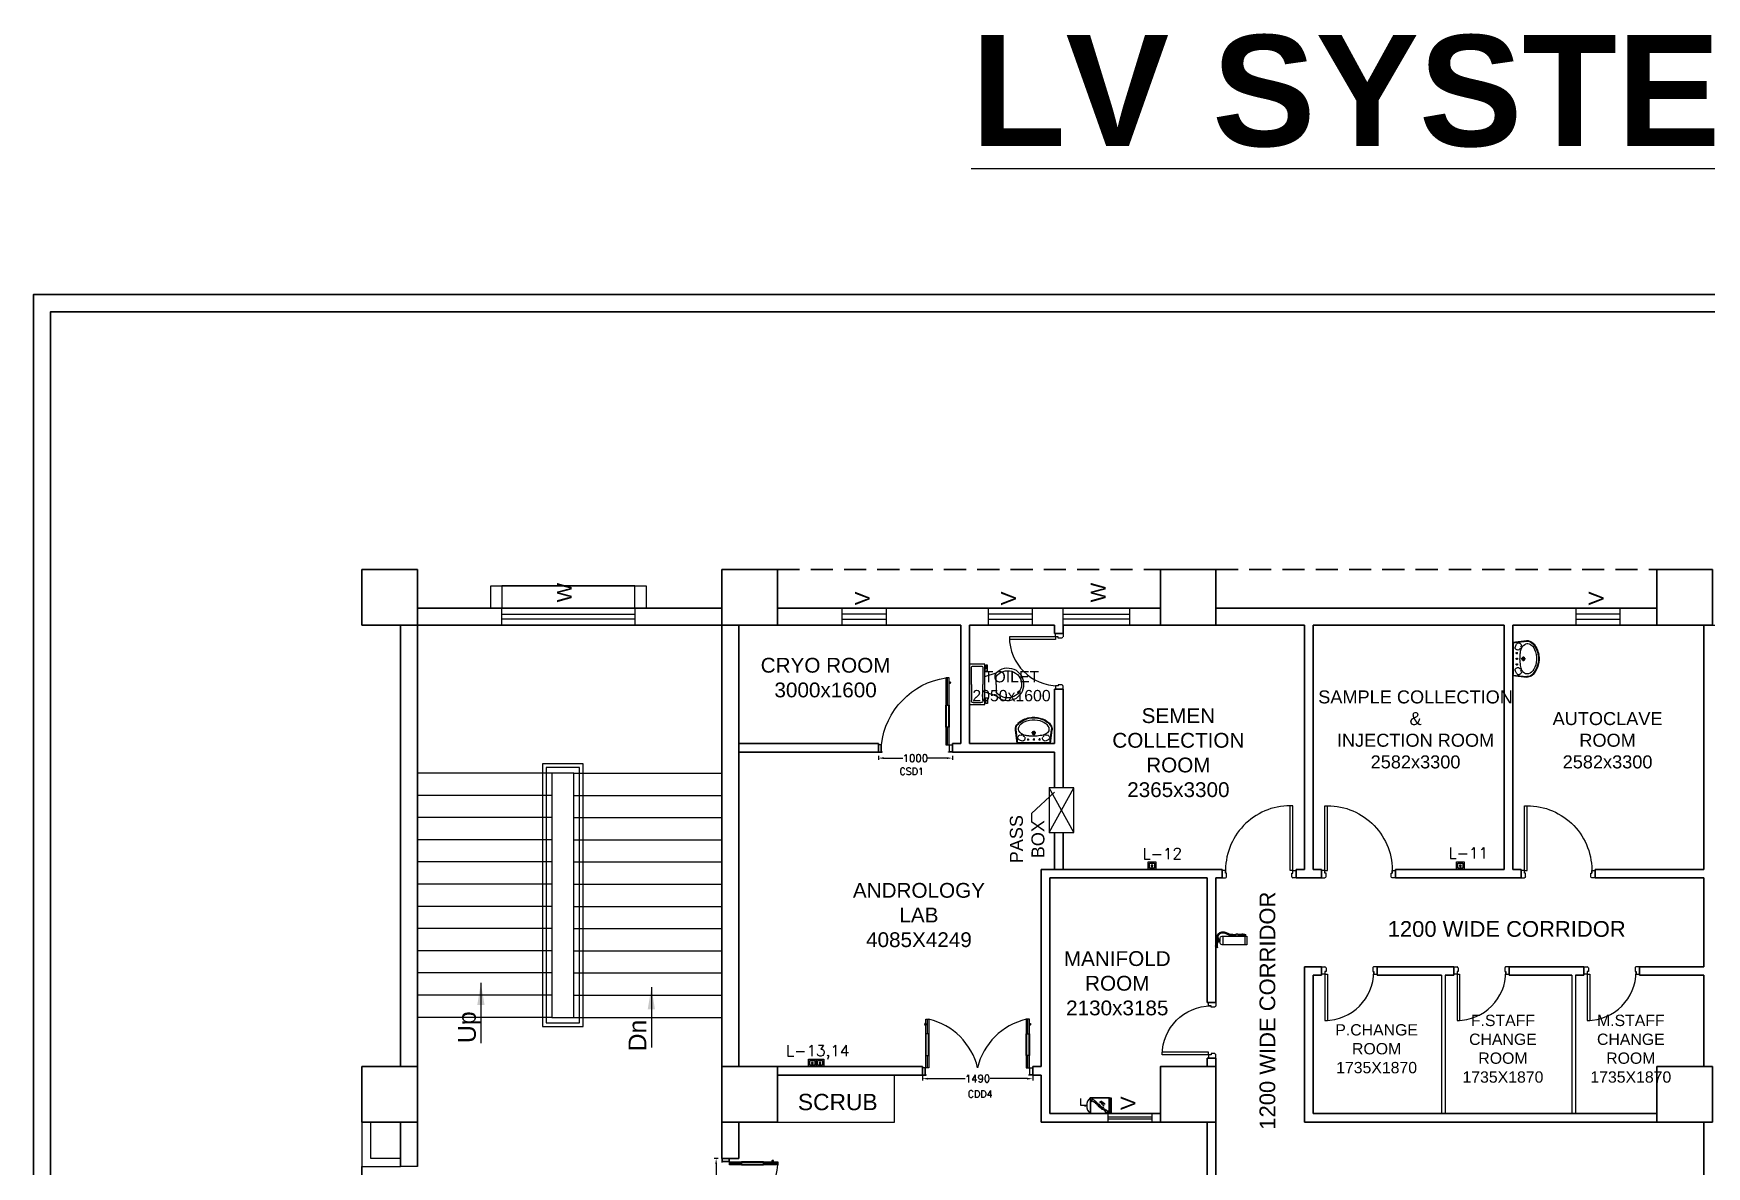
# Model space of a CAD drawing. Header units: millimetres. Extents: x 3552052 to 4144896, y -707811 to -630695.
# Drawn here: x 3807226 to 3829837, y -646004 to -630695 of the extents above; entities that cross this region are included whole.
import ezdxf
from ezdxf.enums import TextEntityAlignment as Align

# ---------------------------------------------------------------- set-up
doc = ezdxf.new("R2010")
doc.units = ezdxf.units.MM
doc.header["$LTSCALE"] = 6
doc.header["$MEASUREMENT"] = 0
doc.linetypes.add('HIDDEN', pattern=[0.375, 0.25, -0.125])
doc.layers.get('0').update_dxf_attribs({"linetype": 'CONTINUOUS', "lineweight": 0})
doc.layers.get('Defpoints').update_dxf_attribs({"linetype": 'CONTINUOUS', "lineweight": 0})
for name, color, linetype, lineweight in [('1200 Door', 144, 'CONTINUOUS', 0), ('BLOCK HACTH', 10, 'CONTINUOUS', 0), ('Chajja', 7, 'CONTINUOUS', 0), ('COL', 5, 'CONTINUOUS', 0), ('DIM', 7, 'CONTINUOUS', 0), ('DOOR', 44, 'CONTINUOUS', 0), ('Double Leaf Door', 4, 'CONTINUOUS', 0), ('ELE.LAN POINT', 3, 'CONTINUOUS', 0), ('FA-FIRE TEXT', 7, 'CONTINUOUS', 0), ('furniture', 33, 'CONTINUOUS', 0), ('JOINERY', 7, 'CONTINUOUS', 0), ('MEP_HVAC_COPPER_PIPE', 5, 'CONTINUOUS', 0), ('P-Wall', 36, 'CONTINUOUS', 0), ('Railing', 21, 'CONTINUOUS', 0), ('Single Leaf Door', 4, 'CONTINUOUS', 0), ('Staircase', 7, 'CONTINUOUS', 0), ('TITLE', 7, 'CONTINUOUS', 0), ('WALL', 8, 'CONTINUOUS', 0), ('walls', 1, 'CONTINUOUS', 0), ('WIN', 151, 'CONTINUOUS', 0), ('Window', 161, 'CONTINUOUS', 0)]:
    doc.layers.add(name, color=color, linetype=linetype, lineweight=lineweight)
doc.layers.add('dwgmodels.com', color=250, linetype='CONTINUOUS')
doc.layers.add('FIRE EXTINGUISHER', color=7, linetype='CONTINUOUS')
doc.styles.add('ARI', font='arial.ttf')
doc.styles.add('ARIAL', font='arial.ttf')
doc.styles.add('ROMANS', font='romans.shx')
doc.styles.get("Standard").update_dxf_attribs({"font": 'SIMPLEX'})
doc.dimstyles.new('AEPL1', dxfattribs={"dimtxt": 100, "dimasz": 75, "dimexe": 25, "dimexo": 50, "dimtad": 0, "dimdec": 0, "dimtxsty": 'ROMANS', "dimcen": 2.5, "dimclrd": 7, "dimclre": 7, "dimclrt": 7, "dimadec": 0, "dimazin": 0, "dimtfac": 1, "dimtdec": 0, "dimtmove": 0, "dimatfit": 3, "dimfxl": 1, "dimlwd": 0, "dimlwe": 0, "dimarcsym": 0})
doc.dimstyles.new('int. dim', dxfattribs={"dimtxt": 900, "dimasz": 450, "dimexe": 150, "dimexo": 150, "dimgap": 150, "dimtad": 0, "dimdec": 0, "dimzin": 12, "dimdsep": 46, "dimtxsty": 'ARI', "dimblk": 'ARCHTICK', "dimcen": 1.5, "dimdle": 150, "dimclrd": 256, "dimclre": 256, "dimclrt": 7, "dimazin": 0, "dimtfac": 1, "dimtdec": 0, "dimtix": 1, "dimtmove": 2, "dimatfit": 3, "dimfxl": 1, "dimtolj": 1, "dimtzin": 0, "dimlwd": -1, "dimlwe": -1, "dimarcsym": 0})
doc.dimstyles.new('TEXT', dxfattribs={"dimscale": 0, "dimtxt": 500, "dimasz": 100, "dimexe": 75, "dimexo": 100, "dimgap": 50, "dimtad": 0, "dimdec": 0, "dimzin": 0, "dimdsep": 46, "dimtxsty": 'ARIAL', "dimblk": 'OBLIQUE', "dimcen": 0.09, "dimdle": 100, "dimclrd": 256, "dimclre": 256, "dimclrt": 6, "dimadec": 0, "dimazin": 0, "dimtfac": 1, "dimtdec": 0, "dimtofl": 0, "dimtmove": 2, "dimatfit": 3, "dimfxl": 1, "dimfrac": 2, "dimtolj": 1, "dimtzin": 0, "dimarcsym": 0})

# ---------------------------------------------------------------- blocks, each defined once
blk = doc.blocks.new('_ArchTick')
at = {"color": 0, "linetype": 'ByBlock', "const_width": 0.15}
blk.add_lwpolyline([(-0.5, -0.5), (0.5, 0.5)], dxfattribs=at)
blk = doc.blocks.new('A$C19B8274B')
at = {"layer": 'DOOR'}
for p, q in [((-45, 925), (-80, 925)), ((-80, 50), (-80, 925)), ((-45, 50), (-45, 925)), ((-45, 50), (-80, 50)), ((-955, -50), (-955, -47.5)), ((-940, -35), (-942.5, -35)), ((-60, -35), (-57.5, -35)), ((-45, -50), (-45, -47.5))]:
    blk.add_line(p, q, dxfattribs=at)
for points in [[(-940, 15), (-955, 15), (-955, 50), (-1000, 50), (-1000, -50), (-955, -50)], [(-940, -35), (-940, 15)], [(-60, 15), (-45, 15), (-45, 50), (0, 50), (0, -50), (-45, -50)], [(-60, -35), (-60, 15)]]:
    blk.add_lwpolyline(points, dxfattribs=at)
at = {"layer": 'DOOR', "color": 145}
blk.add_arc((-80, 50), 875, 90, 182.29244, dxfattribs=at)
at = {"layer": 'DOOR'}
for centre, start, end in [((-955, -35), 270, 0), ((-45, -35), 180, 270)]:
    blk.add_arc(centre, 12.5, start, end, dxfattribs=at)
blk = doc.blocks.new('750')
at = {"layer": 'DOOR'}
for p, q in [((-50, 705), (-47.5, 705)), ((-35, 690), (-35, 692.5)), ((-50, 45), (-47.5, 45)), ((-35, 60), (-35, 57.5)), ((50, 45), (50, 80)), ((50, 80), (675, 80)), ((50, 45), (675, 45)), ((675, 45), (675, 80))]:
    blk.add_line(p, q, dxfattribs=at)
for points in [[(15, 690), (15, 705), (50, 705), (50, 750), (-50, 750), (-50, 705)], [(-35, 690), (15, 690)], [(15, 60), (15, 45), (50, 45), (50, 0), (-50, 0), (-50, 45)], [(-35, 60), (15, 60)]]:
    blk.add_lwpolyline(points, dxfattribs=at)
for centre, start, end in [((-35, 705), 180, 270), ((-35, 45), 90, 180)]:
    blk.add_arc(centre, 12.5, start, end, dxfattribs=at)
at = {"layer": 'DOOR', "color": 145}
blk.add_arc((15, 45), 660, 0, 90, dxfattribs=at)
blk = doc.blocks.new('_Oblique')
at = {"color": 0, "linetype": 'ByBlock', "lineweight": -2}
blk.add_line((-0.5, -0.5), (0.5, 0.5), dxfattribs=at)
blk = doc.blocks.new('*D879')
at = {"layer": 'Defpoints', "color": 0, "linetype": 'ByBlock', "transparency": 16777216}
for p in [(3911364, -687444), (3912854, -687444), (3912854, -687549)]:
    blk.add_point(p, dxfattribs=at)
at = {"layer": 'DIM', "color": 7, "linetype": 'ByBlock', "lineweight": 0, "transparency": 16777216}
for p, q in [((3911364, -687494), (3911364, -687574)), ((3911439, -687549), (3911940, -687549)), ((3912779, -687549), (3912279, -687549)), ((3912854, -687494), (3912854, -687574))]:
    blk.add_line(p, q, dxfattribs=at)
at = {"layer": 'DIM', "color": 7, "linetype": 'ByBlock', "transparency": 16777216}
for points in [[(3911439, -687537), (3911439, -687562), (3911364, -687549)], [(3912779, -687537), (3912779, -687562), (3912854, -687549)]]:
    blk.add_solid(points, dxfattribs=at)
at = {"layer": 'DIM', "color": 7, "linetype": 'ByBlock', "lineweight": -3, "transparency": 16777216, "insert": (3912109, -687549), "char_height": 100, "attachment_point": 5, "style": 'ROMANS'}
blk.add_mtext('1490', dxfattribs=at)
blk = doc.blocks.new('1500x2100x100 DD')
at = {"layer": 'Double Leaf Door'}
for points in [[(49, 264), (54, 264), (54, 560), (49, 560)], [(93, 560), (88, 560), (88, 264), (93, 264)], [(1407, 560), (1412, 560), (1412, 264), (1407, 264)], [(1451, 264), (1446, 264), (1446, 560), (1451, 560)]]:
    blk.add_hatch(color=6, dxfattribs=at).paths.add_polyline_path(points)
at = {"layer": 'Double Leaf Door', "color": 8}
for p, q in [((35, 697), (35, 679)), ((49, 699), (37, 699)), ((49, 100), (49, 754)), ((49, 754), (93, 754)), ((49, 699), (49, 677)), ((71, 560), (71, 754)), ((93, 754), (93, 100)), ((1451, 754), (1407, 754)), ((1407, 754), (1407, 100)), ((1429, 560), (1429, 754)), ((1451, 100), (1451, 754)), ((1451, 699), (1463, 699)), ((1451, 699), (1451, 677)), ((1465, 697), (1465, 679)), ((37, 677), (49, 677)), ((1463, 677), (1451, 677)), ((71, 100), (71, 264)), ((1429, 100), (1429, 264)), ((5, 100), (5, 0)), ((45, 100), (5, 100)), ((5, 0), (45, 0)), ((7, 98), (7, 2)), ((43, 98), (7, 98)), ((7, 2), (45, 2)), ((43, 3), (43, 98)), ((55, 3), (43, 3)), ((45, 5), (45, 100)), ((57, 5), (45, 5)), ((45, 2), (55, 2)), ((45, 0), (57, 0)), ((93, 100), (49, 100)), ((55, 2), (55, 3)), ((57, 0), (57, 5)), ((1407, 100), (1451, 100)), ((1443, 0), (1443, 5)), ((1443, 5), (1455, 5)), ((1455, 0), (1443, 0)), ((1445, 2), (1445, 3)), ((1445, 3), (1457, 3)), ((1455, 2), (1445, 2)), ((1455, 5), (1455, 100)), ((1455, 100), (1495, 100)), ((1493, 2), (1455, 2)), ((1495, 0), (1455, 0)), ((1457, 3), (1457, 98)), ((1457, 98), (1493, 98)), ((1493, 98), (1493, 2)), ((1495, 100), (1495, 0))]:
    blk.add_line(p, q, dxfattribs=at)
at = {"layer": 'Double Leaf Door', "color": 6}
for p, q in [((93, 560), (49, 560)), ((49, 560), (49, 264)), ((54, 264), (54, 560)), ((88, 264), (88, 560)), ((93, 264), (93, 560)), ((1407, 264), (1407, 560)), ((1407, 560), (1451, 560)), ((1412, 264), (1412, 560)), ((1446, 264), (1446, 560)), ((1451, 560), (1451, 264)), ((49, 264), (93, 264)), ((1451, 264), (1407, 264))]:
    blk.add_line(p, q, dxfattribs=at)
at = {"layer": 'Double Leaf Door', "color": 6, "ltscale": 100}
for p, q in [((88, 560), (88, 264)), ((1412, 560), (1412, 264))]:
    blk.add_line(p, q, dxfattribs=at)
at = {"layer": 'Double Leaf Door', "color": 6}
for points in [[(49, 560), (49, 264), (54, 264), (54, 560), (49, 560)], [(93, 560), (93, 264), (88, 264), (88, 560), (93, 560)], [(1407, 560), (1407, 264), (1412, 264), (1412, 560), (1407, 560)], [(1451, 560), (1451, 264), (1446, 264), (1446, 560), (1451, 560)]]:
    blk.add_lwpolyline(points, dxfattribs=at)
at = {"layer": 'Double Leaf Door', "ltscale": 5000}
for points in [[(49, 560), (49, 264), (54, 264), (54, 560), (49, 560)], [(1451, 560), (1451, 264), (1446, 264), (1446, 560), (1451, 560)]]:
    blk.add_lwpolyline(points, dxfattribs=at)
at = {"layer": 'Double Leaf Door', "color": 8}
for centre, radius, start, end in [((35, 688), 3.72, 90, 270), ((37, 697), 1.98, 90, 180), ((37, 679), 1.98, 180, 270), ((-111, -108), 886, 13.5745, 76.6836), ((1611, -108), 886, 103.3164, 166.4255), ((1463, 697), 1.98, 0, 90), ((1463, 679), 1.98, 270, 0), ((1465, 688), 3.72, 270, 90)]:
    blk.add_arc(centre, radius, start, end, dxfattribs=at)
blk = doc.blocks.new('1800x100')
at = {"layer": 'Double Leaf Door'}
for points in [[(101628, -31395), (101633, -31395), (101633, -31098), (101628, -31098)], [(101672, -31098), (101667, -31098), (101667, -31395), (101672, -31395)], [(103256, -31098), (103261, -31098), (103261, -31395), (103256, -31395)], [(103300, -31395), (103295, -31395), (103295, -31098), (103300, -31098)]]:
    blk.add_hatch(color=6, dxfattribs=at).paths.add_polyline_path(points)
at = {"layer": 'Double Leaf Door', "color": 8}
for p, q in [((101613, -30962), (101613, -30980)), ((101628, -30960), (101615, -30960)), ((101628, -31558), (101628, -30904)), ((101628, -30904), (101672, -30904)), ((101628, -30960), (101628, -30982)), ((101650, -31098), (101650, -30904)), ((101672, -30904), (101672, -31558)), ((103300, -30904), (103256, -30904)), ((103256, -30904), (103256, -31558)), ((103278, -31098), (103278, -30904)), ((103300, -31558), (103300, -30904)), ((103300, -30960), (103312, -30960)), ((103300, -30960), (103300, -30982)), ((103314, -30962), (103314, -30980)), ((101615, -30982), (101628, -30982)), ((103312, -30982), (103300, -30982)), ((101650, -31558), (101650, -31395)), ((103278, -31558), (103278, -31395)), ((101584, -31558), (101584, -31658)), ((101624, -31558), (101584, -31558)), ((101586, -31560), (101586, -31656)), ((101622, -31560), (101586, -31560)), ((101622, -31655), (101622, -31560)), ((101624, -31654), (101624, -31558)), ((101636, -31654), (101624, -31654)), ((101672, -31558), (101628, -31558)), ((101636, -31658), (101636, -31654)), ((103256, -31558), (103300, -31558)), ((103292, -31658), (103292, -31654)), ((103292, -31654), (103304, -31654)), ((103304, -31654), (103304, -31558)), ((103304, -31558), (103344, -31558)), ((103306, -31655), (103306, -31560)), ((103306, -31560), (103342, -31560)), ((103342, -31560), (103342, -31656)), ((103344, -31558), (103344, -31658)), ((101584, -31658), (101624, -31658)), ((101586, -31656), (101624, -31656)), ((101634, -31655), (101622, -31655)), ((101624, -31656), (101634, -31656)), ((101624, -31658), (101636, -31658)), ((101634, -31656), (101634, -31655)), ((103304, -31658), (103292, -31658)), ((103294, -31656), (103294, -31655)), ((103294, -31655), (103306, -31655)), ((103304, -31656), (103294, -31656)), ((103342, -31656), (103304, -31656)), ((103344, -31658), (103304, -31658))]:
    blk.add_line(p, q, dxfattribs=at)
at = {"layer": 'Double Leaf Door', "color": 6}
for p, q in [((101672, -31098), (101628, -31098)), ((101628, -31098), (101628, -31395)), ((101633, -31395), (101633, -31098)), ((101667, -31395), (101667, -31098)), ((101672, -31395), (101672, -31098)), ((103256, -31395), (103256, -31098)), ((103256, -31098), (103300, -31098)), ((103261, -31395), (103261, -31098)), ((103295, -31395), (103295, -31098)), ((103300, -31098), (103300, -31395)), ((101628, -31395), (101672, -31395)), ((103300, -31395), (103256, -31395))]:
    blk.add_line(p, q, dxfattribs=at)
at = {"layer": 'Double Leaf Door', "color": 6, "ltscale": 100}
for p, q in [((101667, -31098), (101667, -31395)), ((103261, -31098), (103261, -31395))]:
    blk.add_line(p, q, dxfattribs=at)
at = {"layer": 'Double Leaf Door', "color": 6}
for points in [[(101628, -31098), (101628, -31395), (101633, -31395), (101633, -31098), (101628, -31098)], [(101672, -31098), (101672, -31395), (101667, -31395), (101667, -31098), (101672, -31098)], [(103256, -31098), (103256, -31395), (103261, -31395), (103261, -31098), (103256, -31098)], [(103300, -31098), (103300, -31395), (103295, -31395), (103295, -31098), (103300, -31098)]]:
    blk.add_lwpolyline(points, dxfattribs=at)
at = {"layer": 'Double Leaf Door', "ltscale": 5000}
for points in [[(101628, -31098), (101628, -31395), (101633, -31395), (101633, -31098), (101628, -31098)], [(103300, -31098), (103300, -31395), (103295, -31395), (103295, -31098), (103300, -31098)]]:
    blk.add_lwpolyline(points, dxfattribs=at)
at = {"layer": 'Double Leaf Door', "color": 8}
for centre, radius, start, end in [((101613, -30971), 3.72, 90, 270), ((101615, -30962), 1.98, 90, 180), ((101602, -31796), 894, 15.3848, 85.5115), ((103269, -31727), 822, 90.8957, 168.2081), ((103312, -30962), 1.98, 0, 90), ((103314, -30971), 3.72, 270, 90), ((101615, -30980), 1.98, 180, 270), ((103312, -30980), 1.98, 270, 0)]:
    blk.add_arc(centre, radius, start, end, dxfattribs=at)
blk = doc.blocks.new('*D881')
at = {"layer": 'Defpoints', "color": 0, "linetype": 'ByBlock', "transparency": 16777216}
for p in [(3908654, -688627), (3908576, -690387), (3908654, -690387)]:
    blk.add_point(p, dxfattribs=at)
at = {"layer": 'DIM', "color": 7, "linetype": 'ByBlock', "lineweight": 0, "transparency": 16777216}
for p, q in [((3908604, -688627), (3908551, -688627)), ((3908576, -688702), (3908576, -689337)), ((3908576, -690312), (3908576, -689677)), ((3908604, -690387), (3908551, -690387))]:
    blk.add_line(p, q, dxfattribs=at)
at = {"layer": 'DIM', "color": 7, "linetype": 'ByBlock', "transparency": 16777216}
for points in [[(3908564, -688702), (3908589, -688702), (3908576, -688627)], [(3908564, -690312), (3908589, -690312), (3908576, -690387)]]:
    blk.add_solid(points, dxfattribs=at)
at = {"layer": 'DIM', "color": 7, "linetype": 'ByBlock', "lineweight": -3, "transparency": 16777216, "insert": (3908576, -689507), "char_height": 100, "attachment_point": 5, "rotation": 90, "style": 'ROMANS'}
blk.add_mtext('1760', dxfattribs=at)
blk = doc.blocks.new('*D883')
at = {"layer": 'Defpoints', "color": 0, "linetype": 'ByBlock', "transparency": 16777216}
for p in [(3910769, -683137), (3911769, -683137), (3911769, -683218)]:
    blk.add_point(p, dxfattribs=at)
at = {"layer": 'DIM', "color": 7, "linetype": 'ByBlock', "lineweight": 0, "transparency": 16777216}
for p, q in [((3910769, -683187), (3910769, -683243)), ((3910844, -683218), (3911100, -683218)), ((3911694, -683218), (3911439, -683218)), ((3911769, -683187), (3911769, -683243))]:
    blk.add_line(p, q, dxfattribs=at)
at = {"layer": 'DIM', "color": 7, "linetype": 'ByBlock', "transparency": 16777216}
for points in [[(3910844, -683206), (3910844, -683231), (3910769, -683218)], [(3911694, -683206), (3911694, -683231), (3911769, -683218)]]:
    blk.add_solid(points, dxfattribs=at)
at = {"layer": 'DIM', "color": 7, "linetype": 'ByBlock', "lineweight": -3, "transparency": 16777216, "insert": (3911269, -683218), "char_height": 100, "attachment_point": 5, "style": 'ROMANS'}
blk.add_mtext('1000', dxfattribs=at)
blk = doc.blocks.new('1000x2100x100 SD')
at = {"layer": 'Single Leaf Door'}
for points in [[(44, 339), (49, 339), (49, 635), (44, 635)], [(88, 635), (83, 635), (83, 339), (88, 339)]]:
    blk.add_hatch(color=6, dxfattribs=at).paths.add_polyline_path(points)
at = {"layer": 'Single Leaf Door', "color": 8}
for p, q in [((30, 947), (30, 929)), ((44, 949), (32, 949)), ((32, 927), (44, 927)), ((44, 100), (44, 1004)), ((44, 1004), (88, 1004)), ((44, 949), (44, 927)), ((66, 635), (66, 1004)), ((88, 1004), (88, 100)), ((66, 100), (66, 339)), ((0, 100), (0, 0)), ((40, 100), (0, 100)), ((0, 0), (40, 0)), ((2, 98), (2, 2)), ((38, 98), (2, 98)), ((2, 2), (40, 2)), ((38, 3), (38, 98)), ((50, 3), (38, 3)), ((40, 5), (40, 100)), ((52, 5), (40, 5)), ((40, 2), (50, 2)), ((40, 0), (52, 0)), ((88, 100), (44, 100)), ((50, 2), (50, 3)), ((52, 0), (52, 5)), ((948, 5), (960, 5)), ((948, 0), (948, 5)), ((960, 0), (948, 0)), ((950, 3), (962, 3)), ((950, 2), (950, 3)), ((960, 2), (950, 2)), ((960, 5), (960, 100)), ((960, 100), (1000, 100)), ((998, 2), (960, 2)), ((1000, 0), (960, 0)), ((962, 3), (962, 98)), ((962, 98), (998, 98)), ((998, 98), (998, 2)), ((1000, 100), (1000, 0))]:
    blk.add_line(p, q, dxfattribs=at)
at = {"layer": 'Single Leaf Door', "color": 6}
for p, q in [((88, 635), (44, 635)), ((44, 635), (44, 339)), ((49, 339), (49, 635)), ((83, 339), (83, 635)), ((88, 339), (88, 635)), ((44, 339), (88, 339))]:
    blk.add_line(p, q, dxfattribs=at)
at = {"layer": 'Single Leaf Door', "color": 6, "ltscale": 100}
blk.add_line((83, 635), (83, 339), dxfattribs=at)
at = {"layer": 'Single Leaf Door', "color": 6}
for points in [[(44, 635), (44, 339), (49, 339), (49, 635), (44, 635)], [(88, 635), (88, 339), (83, 339), (83, 635), (88, 635)]]:
    blk.add_lwpolyline(points, dxfattribs=at)
at = {"layer": 'Single Leaf Door', "ltscale": 5000}
blk.add_lwpolyline([(44, 635), (44, 339), (49, 339), (49, 635), (44, 635)], dxfattribs=at)
at = {"layer": 'Single Leaf Door', "color": 8}
for centre, radius, start, end in [((30, 938), 3.72, 90, 270), ((32, 947), 1.98, 90, 180), ((32, 929), 1.98, 180, 270), ((-69, -20), 1036, 6.6418, 81.2791)]:
    blk.add_arc(centre, radius, start, end, dxfattribs=at)
blk = doc.blocks.new('rhej')
at = {"color": 8, "lineweight": 25}
for p, q in [((272, 189), (272, 266)), ((272, 266), (298, 266)), ((298, 266), (298, 215)), ((310, 279), (310, -264)), ((517, 279), (310, 279)), ((336, 228), (336, 8)), ((466, 254), (362, 254)), ((491, 8), (491, 228)), ((517, 8), (517, 279)), ((310, 111), (155, 163)), ((155, 8), (155, 111)), ((155, 8), (155, -96)), ((310, 189), (272, 189)), ((298, 215), (310, 215)), ((336, -212), (336, 8)), ((491, 8), (491, -212)), ((517, -264), (517, 8)), ((310, -96), (155, -147)), ((272, -173), (272, -251)), ((310, -173), (272, -173)), ((298, -251), (298, -199)), ((298, -199), (310, -199)), ((272, -251), (298, -251)), ((310, -264), (517, -264)), ((466, -238), (362, -238))]:
    blk.add_line(p, q, dxfattribs=at)
at = {"color": 8, "extrusion": (0, 0, -1)}
for centre, major_axis, start_param, end_param in [((0, 16), (151, -151), 2.319632, 4.738539), ((359, 231), (-16.2, -16.2), 0.643501, 2.498091), ((469, 231), (16.2, -16.2), 3.785094, 5.639684), ((0, 0), (-151, -151), 4.686239, 7.105146), ((1, 2), (-134, -134), 0.814663, 3.31238), ((1, 13), (-134, -134), 4.541602, 7.039318), ((359, -215), (-16.2, -16.2), -0.927295, 0.927295), ((469, -215), (16.2, -16.2), 5.35589, 7.21048)]:
    blk.add_ellipse(centre, major_axis=major_axis, ratio=1, start_param=start_param, end_param=end_param, dxfattribs=at)
blk = doc.blocks.new('u46')
at = {"color": 8, "lineweight": 25}
for p, q in [((-10, 228), (175, 249)), ((-10, 220), (181, 242)), ((-1, -209), (1, 209)), ((57, 81), (29, 81)), ((62, 2), (29, 2)), ((44, 93), (44, 67)), ((44, 14), (44, -13)), ((163, 3), (102, 3)), ((133, -27), (133, 33)), ((-10, -216), (181, -238)), ((-10, -224), (175, -245)), ((62, -73), (29, -73)), ((44, -61), (44, -87))]:
    blk.add_line(p, q, dxfattribs=at)
at = {"color": 8, "extrusion": (0, 0, -1)}
for centre, major_axis, start_param, end_param in [((188, 150), (0, 99.5), -0.132539, 0.848731), ((186, 148), (0.1, 94.4), -0.049658, 0.838116), ((56, 154), (0, 34), 4.33982, 5.202657), ((65, 170), (0.3, 49.2), 3.359735, 4.09512), ((145, 128), (1, 126), -1.238036, -0.892193), ((44, 81), (0.02, 6.43), 3.139035, 9.42222), ((44, 2), (0.08, 6.43), 3.12883, 9.412015), ((66, 199), (0, 20.7), -1.101507, 0.481509), ((62, 153), (0, 31.9), 2.620328, 3.422401), ((57, 163), (-0.3, 56.9), 0.324902, 0.965135), ((104, 118), (-0.2, 26.8), -1.278641, -0.487266), ((820, -1), (0, 732), -1.56667, -1.474079), ((888, 37), (1, 801), 4.558159, 4.668067), ((96, 136), (0, 7.39), -0.727724, 1.373337), ((387, 48), (0, 296), -1.495794, -1.328336), ((208, 103), (0, 110), -1.431017, -0.436146), ((110, 167), (-6.08, 6.08), 4.867594, 6.265028), ((110, 165), (5.47, 5.47), 2.097053, 3.541809), ((90, 185), (0, 17.9), 0.880684, 2.260744), ((133, 3), (0, 21.6), 3.141254, 9.424439), ((133, 3), (-0.1, 15.5), 3.145308, 9.428493), ((133, 3), (0, 10.9), 3.142047372431534, 9.42523267961112), ((190, 138), (0, 70.9), -0.405199, 0.56573), ((154, 79), (0, 140), 0.557563, 1.193786), ((57, 20), (0, 275), 0.806541, 1.180915), ((50, 14), (0, 294), 0.809856, 1.41441), ((13, 7), (0, 298), 1.141495, 1.637774), ((35, 3), (0, 303), 1.155365, 1.952189), ((72, -2), (0, 274), 1.346594, 1.865175), ((56, -148), (0, 34), 4.222121, 5.084958), ((65, -164), (0.1, 49.2), -0.960797, -0.225412), ((145, -122), (0, 126), 4.027191, 4.373034), ((44, -73), (0.02, 6.43), 3.139035, 9.42222), ((66, -193), (0, 20.7), 2.661884, 4.2449), ((62, -147), (-0.1, 31.9), -0.276767, 0.525307), ((57, -157), (0.3, 56.9), 2.176458, 2.816691), ((104, -111), (0.2, 26.8), 3.628858, 4.420234), ((97, -128), (-0.03, 8.55), 1.455188, 3.796569), ((263, -74), (0, 167), 4.181112, 4.641559), ((110, -161), (-6.08, 6.08), 4.730546, 6.12798), ((111, -159), (6.17, 6.17), 4.354779, 6.027124), ((90, -178), (0, 17.9), 0.880848, 2.260908), ((193, -126), (0, 80.1), 3.554495, 4.299548), ((181, -107), (0, 94.7), 2.890537, 3.362984), ((188, -160), (0, 78.1), 2.562376, 3.231693), ((163, -80), (0, 126), 2.054055, 2.802751), ((187, -138), (0, 106), 2.310552, 2.942572), ((172, -117), (0, 123), 2.127435, 2.640092), ((56, -13), (0, 287), 1.808981, 2.322804), ((62, -11), (0, 247), 1.579809, 2.112792), ((124, -52), (0, 200), 1.868215, 2.281789), ((185, -162), (-0.1, 83.2), 2.850118, 3.264751)]:
    blk.add_ellipse(centre, major_axis=major_axis, ratio=1, start_param=start_param, end_param=end_param, dxfattribs=at)
blk = doc.blocks.new('Voice')
at = {"layer": 'ELE.LAN POINT', "color": 6}
for points in [[(0, -32), (128, -32), (128, 92), (0, 92)], [(22, -10), (106, -10), (106, 70), (22, 70)], [(77, 21), (70, 21), (70, 12), (58, 12), (58, 21), (51, 21), (51, 39), (77, 39)], [(76, 23), (68, 23), (68, 13), (59, 13), (59, 23), (52, 23), (52, 37), (76, 37)]]:
    blk.add_lwpolyline(points, close=True, dxfattribs=at)
blk = doc.blocks.new('Fire Extinguisher_side_dwgmodels.com')
at = {"color": 0}
for p, q in [((-60, 326), (60, 326)), ((-35, 403), (-24, 403)), ((-35, 403), (-35, 387)), ((-35, 401), (-24, 401)), ((-35, 400), (-24, 400)), ((-35, 391), (-24, 391)), ((-35, 390), (-24, 390)), ((-35, 387), (-24, 387)), ((-19, 401), (-14, 401)), ((-19, 401), (-19, 389)), ((-19, 389), (-14, 389)), ((-16, 384), (16, 384)), ((-16, 384), (-16, 368)), ((-15, 419), (73, 426)), ((-15, 419), (-14, 403)), ((-15, 387), (15, 387)), ((-15, 386), (-15, 384)), ((-15, 386), (15, 386)), ((-13, 405), (-14, 411)), ((12, 403), (-14, 403)), ((-14, 387), (-14, 403)), ((-10, 407), (11, 406)), ((-9, 405), (-10, 407)), ((-10, 405), (11, 404)), ((-3, 397), (-5, 398)), ((3, 397), (5, 398)), ((11, 408), (10, 408)), ((10, 408), (11, 408)), ((11, 406), (16, 406)), ((12, 404), (37, 403)), ((14, 403), (12, 403)), ((14, 400), (14, 403)), ((14, 387), (14, 399)), ((15, 386), (15, 384)), ((16, 384), (16, 368)), ((18, 411), (18, 408)), ((18, 410), (38, 409)), ((20, 414), (36, 416)), ((36, 416), (77, 422)), ((-83, 27), (-83, 28)), ((-69, 28), (-83, 28)), ((-83, 27), (-69, 27)), ((-82, 27), (-82, 16)), ((-82, 18), (-70, 18)), ((-70, 16), (-82, 16)), ((-70, 27), (-70, 16)), ((-69, 27), (-69, 28)), ((-60, 30), (60, 30))]:
    blk.add_line(p, q, dxfattribs=at)
for points in [[(-35, 402), (-38, 402), (-43, 403, 0.221592), (-86, 392, 0.368254), (-108, 279, -0.110132), (-83, 196, -0.031281), (-83, 144, 1.053637)], [(-35, 389), (-38, 389), (-48, 388, 0.176974), (-76, 380, 0.368254), (-94, 287, -0.110132), (-67, 197, -0.030795), (-67, 144, -0.030795)], [(-16, 368, 0.097205), (-47, 355, 0.239427), (-60, 336), (-60, 144)], [(-60, 124), (-60, 3, 0.224832), (-57, 0), (57, 0, 0.224832), (60, 3), (60, 336, 0.239427), (47, 355, 0.097205), (16, 368)], [(1, 391), (0, 400, 0.921151), (0, 400), (-1, 391)], [(38, 403), (84, 402, -0.246805), (95, 396, 0.43613), (98, 396, 0.479518), (90, 406), (39, 409)], [(-58, 144), (-86, 144, 0.414214), (-88, 142), (-88, 126, 0.414214), (-86, 124), (-58, 124)], [(-69, 28, 0.414214), (-66, 31), (-66, 50), (-86, 50), (-86, 31, 0.414214), (-83, 28)]]:
    blk.add_lwpolyline(points, format="xyb", dxfattribs=at)
blk.add_lwpolyline([(-58, 144), (-58, 124)], dxfattribs=at)
for centre, radius in [((-11, 405), 0.818), ((0, 395), 8), ((0, 395), 7.35)]:
    blk.add_circle(centre, radius, dxfattribs=at)
for centre, radius, start, end in [((-24, 396), 7.45, 50.2127, 88.8117), ((-24, 403), 1.98, 271.9881, 358.9526), ((-26, 395), 5.13, 297.4534, 62.5466), ((-24, 388), 1.98, 1.0474, 88.0119), ((-24, 395), 7.45, 271.1883, 309.7873), ((-15, 386), 0.8, 90, 270), ((-11, 405), 1.96, 184.1612, 4.1612), ((0, 395), 5.65, 31.9163, 148.0837), ((0, 395), 3.41, 97.2416, 148.0837), ((0, 390), 1.22, 124.6063, 55.8009), ((0, 395), 3.41, 31.9163, 83.9526), ((10, 408), 0.343, 90, 270), ((25, 408), 14, 181.0255, 178.2204), ((25, 408), 13.6, 181.0585, 178.1631), ((11, 408), 0.343, 270, 90), ((15, 386), 0.8, 270, 90), ((16, 408), 2.4, 266.9201, 4.1612), ((21, 411), 2.4, 97.9905, 184.1612), ((73, 422), 4, 4.1612, 94.1612), ((-2952, 155), 2870, 357.8899, 359.3758), ((-2950, 155), 2884, 357.9004, 359.3789)]:
    blk.add_arc(centre, radius, start, end, dxfattribs=at)
blk.add_ellipse((0, 368), major_axis=(-16, 0), ratio=0.208077, start_param=0, end_param=3.141593, dxfattribs=at)
blk = doc.blocks.new('AAA')
at = {"layer": 'BLOCK HACTH', "color": 7, "lineweight": -3}
blk.add_lwpolyline([(3906354.4, -686721.4), (3906654.4, -686721.4), (3906654.4, -683421.4), (3906354.4, -683421.4)], close=True, dxfattribs=at)
at = {"layer": 'Chajja', "color": 7, "linetype": 'HIDDEN', "lineweight": 30, "ltscale": 200}
for p, q in [((3909404.4, -680671.4), (3914579.4, -680671.4)), ((3915329.4, -680671.4), (3921289.4, -680671.4))]:
    blk.add_line(p, q, dxfattribs=at)
at = {"layer": 'Chajja', "color": 7, "linetype": 'ByBlock', "lineweight": 30}
blk.add_line((3905679.4, -680891.4), (3907479.4, -680891.4), dxfattribs=at)
at = {"layer": 'Chajja', "color": 8, "linetype": 'ByBlock', "lineweight": -3}
for points in [[(3905529.4, -681191.4), (3905529.4, -680891.4), (3905679.4, -680891.4), (3905679.4, -681191.4)], [(3907479.4, -681191.4), (3907479.4, -680891.4), (3907629.4, -680891.4), (3907629.4, -681191.4)]]:
    blk.add_lwpolyline(points, dxfattribs=at)
at = {"layer": 'COL', "color": 7, "lineweight": 30}
for points in [[(3904539.4, -681421.4), (3903789.4, -681421.4), (3903789.4, -680671.4), (3904539.4, -680671.4)], [(3908654.4, -681421.4), (3909404.4, -681421.4), (3909404.4, -680671.4), (3908654.4, -680671.4)], [(3914579.4, -681421.4), (3915329.4, -681421.4), (3915329.4, -680671.4), (3914579.4, -680671.4)], [(3921289.4, -681421.4), (3922039.4, -681421.4), (3922039.4, -680671.4), (3921289.4, -680671.4)], [(3903789.4, -688136.4), (3904539.4, -688136.4), (3904539.4, -687386.4), (3903789.4, -687386.4)], [(3908654.4, -688136.4), (3909404.4, -688136.4), (3909404.4, -687386.4), (3908654.4, -687386.4)], [(3915329.4, -688136.4), (3915329.4, -687386.4), (3914579.4, -687386.4), (3914579.4, -688136.4)], [(3921289.4, -688136.4), (3921289.4, -687386.4), (3922039.4, -687386.4), (3922039.4, -688136.4)]]:
    blk.add_lwpolyline(points, close=True, dxfattribs=at)
at = {"layer": 'furniture', "color": 7, "linetype": 'Continuous', "lineweight": -3}
for p, q in [((3910984.4, -688136.4), (3910984.4, -687501.4)), ((3909404.4, -688136.4), (3910984.4, -688136.4))]:
    blk.add_line(p, q, dxfattribs=at)
at = {"layer": 'MEP_HVAC_COPPER_PIPE', "color": 7}
for p, q in [((3913868.4, -688063.7), (3914468.4, -688063.7)), ((3913868.4, -688093.7), (3914468.4, -688093.7))]:
    blk.add_line(p, q, dxfattribs=at)
at = {"layer": 'P-Wall', "color": 8, "lineweight": -3}
for p, q in [((3918379.4, -686151.4), (3918379.4, -688021.4)), ((3918429.4, -686151.4), (3918429.4, -688021.4)), ((3920139.4, -686151.4), (3920139.4, -688021.4)), ((3920189.4, -686151.4), (3920189.4, -688021.4))]:
    blk.add_line(p, q, dxfattribs=at)
at = {"layer": 'Railing', "color": 7, "lineweight": -3}
for points in [[(3906229.4, -686846.4), (3906779.4, -686846.4), (3906779.4, -683296.4), (3906229.4, -683296.4)], [(3906279.4, -686796.4), (3906729.4, -686796.4), (3906729.4, -683346.4), (3906279.4, -683346.4)]]:
    blk.add_lwpolyline(points, close=True, dxfattribs=at)
at = {"layer": 'Staircase', "color": 7, "linetype": 'Continuous', "lineweight": -3}
for p, q in [((3906354.4, -683421.4), (3904539.4, -683421.4)), ((3906654.4, -683421.4), (3908654.4, -683421.4)), ((3906354.4, -683721.4), (3904539.4, -683721.4)), ((3906654.4, -683721.4), (3908654.4, -683721.4)), ((3906354.4, -684021.4), (3904539.4, -684021.4)), ((3906654.4, -684021.4), (3908654.4, -684021.4)), ((3906354.4, -684321.4), (3904539.4, -684321.4)), ((3906654.4, -684321.4), (3908654.4, -684321.4)), ((3906354.4, -684621.4), (3904539.4, -684621.4)), ((3906654.4, -684621.4), (3908654.4, -684621.4)), ((3906354.4, -684921.4), (3904539.4, -684921.4)), ((3906654.4, -684921.4), (3908654.4, -684921.4)), ((3906354.4, -685221.4), (3904539.4, -685221.4)), ((3906654.4, -685221.4), (3908654.4, -685221.4)), ((3906354.4, -685521.4), (3904539.4, -685521.4)), ((3906654.4, -685521.4), (3908654.4, -685521.4)), ((3906354.4, -685821.4), (3904539.4, -685821.4)), ((3906654.4, -685821.4), (3908654.4, -685821.4)), ((3906354.4, -686121.4), (3904539.4, -686121.4)), ((3906654.4, -686121.4), (3908654.4, -686121.4)), ((3906354.4, -686421.4), (3904539.4, -686421.4)), ((3906654.4, -686421.4), (3908654.4, -686421.4)), ((3906354.4, -686721.4), (3904539.4, -686721.4)), ((3906654.4, -686721.4), (3908654.4, -686721.4))]:
    blk.add_line(p, q, dxfattribs=at)
at = {"layer": 'WALL', "color": 7, "linetype": 'ByBlock', "lineweight": 30}
for p, q in [((3908654.4, -681191.4), (3904539.4, -681191.4)), ((3914579.4, -681191.4), (3909404.4, -681191.4)), ((3921289.4, -681191.4), (3915329.4, -681191.4)), ((3904309.4, -681421.4), (3904309.4, -687386.4)), ((3904539.4, -681421.4), (3904539.4, -687386.4)), ((3908654.4, -681421.4), (3904539.4, -681421.4)), ((3908654.4, -681421.4), (3908654.4, -687386.4)), ((3908884.4, -681421.4), (3908884.4, -687386.4)), ((3908884.4, -681421.4), (3908884.4, -687386.4)), ((3911884.4, -681421.4), (3909404.4, -681421.4)), ((3911884.4, -683021.4), (3911884.4, -681421.4)), ((3911999.4, -683021.4), (3911999.4, -681421.4)), ((3913149.4, -681421.4), (3911999.4, -681421.4)), ((3913149.4, -681536.4), (3913149.4, -681421.4)), ((3913264.4, -681536.4), (3913264.4, -681421.4)), ((3916529.4, -681421.4), (3913264.4, -681421.4)), ((3914049.4, -681421.4), (3913264.4, -681421.4)), ((3916529.4, -684721.4), (3916529.4, -681421.4)), ((3916644.4, -684721.4), (3916644.4, -681421.4)), ((3919226.9, -681421.4), (3916644.4, -681421.4)), ((3919226.9, -684721.4), (3919226.9, -681421.4)), ((3921289.4, -681421.4), (3919341.9, -681421.4)), ((3919341.9, -684721.4), (3919341.9, -681421.4)), ((3921924.4, -683036.4), (3921924.4, -681421.4)), ((3913264.4, -681536.4), (3913149.4, -681536.4)), ((3913149.4, -683021.4), (3913149.4, -682286.4)), ((3913264.4, -682286.4), (3913149.4, -682286.4)), ((3913264.4, -683137.4), (3913264.4, -682286.4)), ((3910769.4, -683021.4), (3908884.4, -683021.4)), ((3911884.4, -683021.4), (3911769.4, -683021.4)), ((3913149.4, -683021.4), (3911999.4, -683021.4)), ((3921924.4, -684721.4), (3921924.4, -683036.4)), ((3910769.4, -683137.4), (3908884.4, -683137.4)), ((3913149.4, -683137.4), (3911769.4, -683137.4)), ((3913149.4, -683621.4), (3913149.4, -683137.4)), ((3913264.4, -683621.4, 101230.8), (3913264.4, -683121.4, 101230.8)), ((3913149.4, -684721.4, -101230.8), (3913149.4, -684221.4, -101230.8)), ((3913264.4, -684721.4), (3913264.4, -684221.4)), ((3915415.4, -684721.4), (3912969.4, -684721.4)), ((3912969.4, -687386.4), (3912969.4, -684721.4)), ((3915214.4, -684836.4), (3913084.4, -684836.4)), ((3913084.4, -688021.4), (3913084.4, -684836.4)), ((3915214.4, -686521.4), (3915214.4, -684836.4)), ((3915415.4, -684836.4), (3915329.4, -684836.4)), ((3915329.4, -686521.4), (3915329.4, -684836.4)), ((3915415.4, -684721.4), (3915415.4, -684836.4)), ((3916529.4, -684721.4), (3916415.4, -684721.4)), ((3916415.4, -684721.4), (3916415.4, -684836.4)), ((3916529.4, -684721.4), (3916415.4, -684721.4)), ((3916758.5, -684836.4), (3916415.4, -684836.4)), ((3916758.5, -684721.4), (3916644.4, -684721.4)), ((3916758.5, -684721.4), (3916758.5, -684836.4)), ((3919226.9, -684721.4), (3917758.5, -684721.4)), ((3917758.5, -684721.4), (3917758.5, -684836.4)), ((3919456, -684836.4), (3917758.5, -684836.4)), ((3919456, -684721.4), (3919341.9, -684721.4)), ((3919456, -684721.4), (3919456, -684836.4)), ((3921924.4, -684721.4), (3920456, -684721.4)), ((3920456, -684721.4), (3920456, -684836.4)), ((3921924.4, -684836.4), (3920456, -684836.4)), ((3921924.4, -686036.4), (3921924.4, -684836.4)), ((3916529.4, -688136.4), (3916529.4, -686036.4)), ((3916759.4, -686036.4), (3916529.4, -686036.4)), ((3916644.4, -688021.4), (3916644.4, -686151.4)), ((3916759.4, -686151.4), (3916644.4, -686151.4)), ((3916759.4, -686151.4), (3916759.4, -686036.4)), ((3918544.4, -686036.4), (3917509.4, -686036.4)), ((3917509.4, -686151.4), (3917509.4, -686036.4)), ((3918379.4, -686151.4), (3917509.4, -686151.4)), ((3918544.4, -686151.4), (3918429.4, -686151.4)), ((3918544.4, -686151.4), (3918544.4, -686036.4)), ((3920304.4, -686036.4), (3919294.4, -686036.4)), ((3919294.4, -686151.4), (3919294.4, -686036.4)), ((3920139.4, -686151.4), (3919294.4, -686151.4)), ((3920304.4, -686151.4), (3920189.4, -686151.4)), ((3920304.4, -686151.4), (3920304.4, -686036.4)), ((3921924.4, -686036.4), (3921054.4, -686036.4)), ((3921054.4, -686151.4), (3921054.4, -686036.4)), ((3921924.4, -686151.4), (3921054.4, -686151.4)), ((3921924.4, -687386.4), (3921924.4, -686151.4)), ((3915214.4, -686521.4), (3915329.4, -686521.4)), ((3915214.4, -687386.4), (3915214.4, -687271.4)), ((3915214.4, -687271.4), (3915329.4, -687271.4)), ((3915329.4, -687271.4), (3915329.4, -687386.4)), ((3912969.4, -688136.4), (3912969.4, -687501.4)), ((3915214.4, -687386.4), (3915329.4, -687386.4)), ((3914579.4, -688021.4), (3913084.4, -688021.4)), ((3916644.4, -688021.4), (3921289.4, -688021.4)), ((3904309.4, -688136.4), (3904309.4, -688736.4)), ((3904539.4, -688136.4), (3904539.4, -688736.4)), ((3908654.4, -688137.4), (3908654.4, -688136.4)), ((3908654.4, -688626.9), (3908654.4, -688137.4)), ((3908884.4, -688626.9), (3908884.4, -688137.4)), ((3914579.4, -688136.4), (3912969.4, -688136.4)), ((3915214.4, -689476.4), (3915214.4, -688136.4)), ((3915329.4, -689476.4), (3915329.4, -688136.4)), ((3916529.4, -688136.4), (3921289.4, -688136.4)), ((3921924.4, -688911.4), (3921924.4, -688136.4)), ((3903789.4, -688736.4), (3903789.4, -690536.4))]:
    blk.add_line(p, q, dxfattribs=at)
at = {"layer": 'WALL', "color": 7, "lineweight": 30}
for p, q in [((3911064.4, -681421.4), (3908884.4, -681421.4)), ((3914049.4, -681421.2), (3913264.4, -681421.2)), ((3910769.4, -683021.4), (3910769.4, -683137.4)), ((3911769.4, -683021.4), (3911769.4, -683137.4)), ((3921924.4, -683036.4), (3921924.4, -683036.4)), ((3913084.4, -684721.4), (3915214.4, -684721.4)), ((3913084.4, -684836.4), (3915214.4, -684836.4)), ((3909404.4, -687386.4), (3911364.4, -687386.4)), ((3909404.4, -687501.4), (3911364.4, -687501.4)), ((3911364.4, -687386.4), (3911364.4, -687501.4)), ((3912854.4, -687386.4), (3912969.4, -687386.4)), ((3912854.4, -687386.4), (3912854.4, -687501.4)), ((3912854.4, -687501.4), (3912969.4, -687501.4)), ((3908769.4, -688136.4), (3908999.4, -688136.4)), ((3914579.4, -688136.4), (3915329.4, -688136.4)), ((3908654.4, -688626.9), (3908884.4, -688626.9))]:
    blk.add_line(p, q, dxfattribs=at)
at = {"layer": 'WALL', "color": 7, "linetype": 'ByBlock', "lineweight": -3}
for points in [[(3908654.4, -688136.4), (3908654.4, -681421.4), (3911484.4, -681421.4)], [(3920776.8, -681421.4), (3924491.6, -681421.4)], [(3903789.4, -688136.4), (3903789.4, -688736.4), (3904309.4, -688736.4)], [(3903904.4, -688136.4), (3903904.4, -688621.4), (3904309.4, -688621.4)]]:
    blk.add_lwpolyline(points, dxfattribs=at)
at = {"layer": 'walls', "color": 8, "linetype": 'Continuous', "lineweight": -3}
blk.add_line((3904539.4, -688736.4), (3904309.4, -688736.4), dxfattribs=at)
at = {"layer": 'WIN', "color": 7, "linetype": 'Continuous', "lineweight": -3}
for p, q in [((3913408.7, -684221.4), (3913078.7, -683621.4)), ((3913078.7, -684221.4), (3913408.7, -683621.4))]:
    blk.add_line(p, q, dxfattribs=at)
blk.add_lwpolyline([(3913078.7, -684221.4), (3913408.7, -684221.4), (3913408.7, -683621.4), (3913078.7, -683621.4)], close=True, dxfattribs=at)
at = {"layer": 'Window', "color": 7, "linetype": 'Continuous', "lineweight": -3}
for points in [[(3907479.4, -681191.4), (3907479.4, -681421.4), (3905679.4, -681421.4), (3905679.4, -681191.4)], [(3907479.4, -681271.4), (3907479.4, -681341.4), (3905679.4, -681341.4), (3905679.4, -681271.4)]]:
    blk.add_lwpolyline(points, close=True, dxfattribs=at)
at = {"layer": 'Window', "color": 7, "lineweight": -3}
for points in [[(3910877, -681421.2), (3910877, -681191.2), (3910277, -681191.2), (3910277, -681421.2)], [(3912853, -681421.2), (3912853, -681191.2), (3912253, -681191.2), (3912253, -681421.2)], [(3914163.9, -681191.2), (3914163.9, -681421.2), (3913264.4, -681421.2), (3913264.4, -681191.2)], [(3920795.8, -681421.2), (3920795.8, -681191.2), (3920195.8, -681191.2), (3920195.8, -681421.2)], [(3910877, -681341.2), (3910877, -681271.2), (3910277, -681271.2), (3910277, -681341.2)], [(3912853, -681341.2), (3912853, -681271.2), (3912253, -681271.2), (3912253, -681341.2)], [(3914163.9, -681271.2), (3914163.9, -681341.2), (3913264.4, -681341.2), (3913264.4, -681271.2)], [(3920795.8, -681341.2), (3920795.8, -681271.2), (3920195.8, -681271.2), (3920195.8, -681341.2)], [(3914468.4, -688136.2), (3914468.4, -688021.2), (3913868.4, -688021.2), (3913868.4, -688136.2)]]:
    blk.add_lwpolyline(points, close=True, dxfattribs=at)
at = {"layer": 'DOOR', "color": 8, "lineweight": -3}
for p, rotation in [((3913214.4, -681536.4), 180), ((3916759.4, -686086.4), 270), ((3918544.4, -686086.4), 270), ((3920304.4, -686086.4), 270)]:
    blk.add_blockref('750', p, dxfattribs=dict(at, rotation=rotation))
at = {"layer": 'DOOR', "color": 8, "linetype": 'Continuous', "lineweight": -3}
blk.add_blockref('A$C19B8274B', (3916415.4, -684786.4), dxfattribs=at)
at = {"layer": 'DOOR', "color": 8, "linetype": 'Continuous', "lineweight": -3, "xscale": -1}
for p in [(3916758.5, -684786.4), (3919456, -684786.4)]:
    blk.add_blockref('A$C19B8274B', p, dxfattribs=at)
at = {"layer": 'DOOR', "color": 8, "lineweight": -3, "xscale": -1}
blk.add_blockref('750', (3915279.4, -687271.4), dxfattribs=at)
at = {"layer": 'Double Leaf Door', "color": 8, "lineweight": -3}
blk.add_blockref('1500x2100x100 DD', (3911359.4, -687501.4), dxfattribs=at)
at = {"layer": 'Double Leaf Door', "color": 8, "lineweight": -3, "rotation": 270}
blk.add_blockref('1800x100', (3940312.9, -587043.1), dxfattribs=at)
at = {"layer": 'Single Leaf Door', "color": 8, "lineweight": -3, "xscale": -1}
blk.add_blockref('1000x2100x100 SD', (3911769.4, -683137.4), dxfattribs=at)
at = {"layer": 'WALL', "color": 8, "linetype": 'ByBlock', "lineweight": -3}
blk.add_blockref('u46', (3919352.1, -681879.6), dxfattribs=at)
for name, p, rotation in [('rhej', (3912516.8, -682213.5), 180), ('u46', (3912871.6, -683011.2), 90)]:
    blk.add_blockref(name, p, dxfattribs=dict(at, rotation=rotation))
at = {"layer": '1200 Door', "color": 8, "linetype": 'ByBlock', "lineweight": -3, "style": 'ROMANS'}
for s, p in [('CSD1', (3911054, -683442.2, -35804.4)), ('CDD4', (3911977.3, -687805.2, -35804.4))]:
    blk.add_text(s, height=94.18, dxfattribs=at).set_placement(p)
at = {"layer": 'DIM', "color": 7, "lineweight": -3, "style": 'ARIAL'}
blk.add_text('1200 WIDE CORRIDOR', height=212.5, rotation=90, dxfattribs=at).set_placement((3916196.1, -686630.6), align=Align.BOTTOM_CENTER)
blk.add_text('1200 WIDE CORRIDOR', height=212.5, dxfattribs=at).set_placement((3919260.4, -685696.5), align=Align.BOTTOM_CENTER)
at = {"layer": 'DIM', "color": 7, "lineweight": -3, "attachment_point": 5, "style": 'ARIAL'}
for s, insert, char_height, width in [('CRYO ROOM 3000x1600', (3910055.4, -682131.7), 200, 1982.81), ('TOILET\\P2050x1600', (3912567.9, -682247.4), 153, 1626.956), ('SAMPLE COLLECTION \\P&\\PINJECTION ROOM\\P2582x3300', (3918028.4, -682831.8), 175.567, 2637.717), ('SEMEN\\PCOLLECTION ROOM 2365x3300', (3914823, -683145.8), 200, 1980.803), ('\\PAUTOCLAVE\\PROOM\\P2582x3300', (3920623.5, -682831.8), 175.57, 1589.812), ('ANDROLOGY\\PLAB\\P4085X4249', (3911316.9, -685339.7), 200, 1980.803), ('MANIFOLD\\PROOM\\P2130x3185', (3913997.2, -686261.5), 200, 1980.803), ('F.STAFF\\PCHANGE\\PROOM\\P1735X1870', (3919209.5, -687145.6), 153, 1198.956), ('M.STAFF\\PCHANGE\\PROOM\\P1735X1870', (3920937.8, -687145.6), 153, 1198.956), ('P.CHANGE\\PROOM\\P1735X1870', (3917502.2, -687145.6), 153, 1198.956)]:
    blk.add_mtext(s, dxfattribs=dict(at, insert=insert, char_height=char_height, width=width))
at = {"layer": 'DIM', "color": 7, "linetype": 'Continuous', "lineweight": -3, "insert": (3912780.7, -684313.4, -101230.8), "char_height": 175, "width": 1149.25, "attachment_point": 5, "rotation": 90, "style": 'ARIAL'}
blk.add_mtext('PASS BOX', dxfattribs=at)
at = {"layer": 'furniture', "color": 7, "linetype": 'Continuous', "lineweight": -3, "insert": (3910219.6, -687682.5), "char_height": 220.41, "width": 1257.81, "attachment_point": 5, "style": 'ARIAL'}
blk.add_mtext('\\PSCRUB', dxfattribs=at)
at = {"layer": 'JOINERY', "color": 7, "lineweight": -3, "style": 'ARIAL', "width": 1}
blk.add_text('W', height=200, rotation=90, dxfattribs=at).set_placement((3906623.7, -681113.9))
at = {"layer": 'JOINERY', "lineweight": -3, "style": 'ARIAL', "width": 1}
for s, p in [('V', (3910650.7, -681153.6)), ('V', (3912626.8, -681153.6)), ('W', (3913839.9, -681113.7)), ('V', (3920569.6, -681153.6)), ('V', (3914242.1, -687974.4))]:
    blk.add_text(s, height=200, rotation=90, dxfattribs=at).set_placement(p)
at = {"layer": 'Staircase', "color": 8, "lineweight": -3, "style": 'ARIAL'}
for s, p in [('Up', (3905328.8, -686854.3)), ('Dn', (3907632.5, -686966.8))]:
    blk.add_text(s, height=240, rotation=90, dxfattribs=at).set_placement(p, align=Align.CENTER)
at = {"layer": 'DIM', "color": 8, "linetype": 'ByBlock', "lineweight": -3}
dim = blk.add_linear_dim(base=(3911769.4, -683218.2), p1=(3910769.4, -683137.4), p2=(3911769.4, -683137.4), dimstyle='AEPL1', dxfattribs=at)
dim.commit()
dim.dimension.update_dxf_attribs({"geometry": '*D883', "text_midpoint": (3911269.4, -683218.2)})
dim = blk.add_linear_dim(base=(3912854.4, -687549.2), p1=(3911364.4, -687444.4), p2=(3912854.4, -687444.4), dimstyle='AEPL1', dxfattribs=at)
dim.commit()
dim.dimension.update_dxf_attribs({"geometry": '*D879', "text_midpoint": (3912109.4, -687549.2), "dimtype": 160})
dim = blk.add_linear_dim(base=(3908576.2, -690386.9), p1=(3908654.4, -688626.9), p2=(3908654.4, -690386.9), angle=90, dimstyle='AEPL1', dxfattribs=at)
dim.commit()
dim.dimension.update_dxf_attribs({"geometry": '*D881', "text_midpoint": (3908576.2, -689506.9)})
at = {"layer": 'Staircase', "color": 8, "lineweight": -3}
for points in [[(3905397.1, -686255.6, -101230.8), (3905397.1, -687071.1, -101230.8)], [(3907700.8, -686314.4, -101230.8), (3907700.8, -687129.9, -101230.8)]]:
    blk.add_leader(points, dimstyle='int. dim', override={"dimasz": 300, "dimgap": 70, "dimtad": 0}, dxfattribs=at)
at = {"layer": 'WIN', "color": 8, "linetype": 'Continuous', "lineweight": -3}
blk.add_leader([(3913149.4, -683676.4, -101230.8), (3912838, -683964.9, -101230.8), (3912838, -684082.7, -101230.8)], dimstyle='TEXT', override={"dimscale": 1, "dimtxt": 200, "dimasz": 50, "dimfxl": 0.18}, dxfattribs=at)

msp = doc.modelspace()

# ---------------------------------------------------------------- linework, layer by layer
at = {"color": 7, "lineweight": 30}
for points in [[(3852307.4, -634223.7), (3852307.4, -666235.1), (3807226.2, -666235.1), (3807226.2, -634223.7)], [(3852075.5, -634455.5), (3852075.5, -666003.3), (3807458, -666003.3), (3807458, -634455.5)]]:
    msp.add_lwpolyline(points, close=True, dxfattribs=at)
at = {"layer": 'FIRE EXTINGUISHER', "color": 1, "lineweight": -3, "ltscale": 0.1}
for p, q in [((3821380.3, -645181.4), (3821380.3, -645084.8)), ((3821435.2, -645181.4), (3821380.3, -645181.4)), ((3821460.9, -645181.4), (3821448, -645181.4))]:
    msp.add_line(p, q, dxfattribs=at)
for points in [[(3821508.7, -645288.9), (3821770, -645288.8), (3821769.9, -645073.8), (3821508.6, -645073.9)], [(3821513.6, -645284), (3821765.1, -645283.9), (3821765, -645078.7), (3821513.5, -645078.8)], [(3821791, -645073.8), (3821791, -645288.8), (3821770, -645288.8), (3821770, -645073.8)], [(3821786.1, -645078.7), (3821786.1, -645283.9), (3821775, -645283.9), (3821775, -645078.7)], [(3821435.2, -645187.7), (3821435.2, -645175), (3821448, -645175), (3821448, -645187.7)]]:
    msp.add_lwpolyline(points, close=True, dxfattribs=at)
msp.add_arc((3821605.6, -645181.4), 144.8, 132.08793, 227.95657, dxfattribs=at)

# ---------------------------------------------------------------- block references
at = {"color": 0, "lineweight": -3}
msp.add_blockref('AAA', (-92123.9, 42732.5), dxfattribs=at)
at = {"layer": 'dwgmodels.com', "color": 1, "xscale": -1, "rotation": 90}
msp.add_blockref('Fire Extinguisher_side_dwgmodels.com', (3823625.5, -642949.5), dxfattribs=at)
at = {"layer": 'ELE.LAN POINT', "color": 7, "lineweight": 30, "xscale": -0.8135966191344682, "yscale": 0.8135966191344682, "zscale": 0.8135966191344682, "rotation": 359.9999999999999}
for p in [(3822394.6, -641963), (3826563, -641963), (3817804.6, -644628), (3817908.6, -644628)]:
    msp.add_blockref('Voice', p, dxfattribs=at)

# ---------------------------------------------------------------- texts
at = {"layer": 'FA-FIRE TEXT', "color": 200, "lineweight": -3, "char_height": 150, "width": 349.838, "attachment_point": 1, "style": 'ROMANS'}
for s, insert in [('{\\C256;L-11}', (3826350.8, -641693.4)), ('{\\C256;L-12}', (3822215.2, -641701.4)), ('{\\C256;L-13,14}', (3817397.5, -644361.9))]:
    msp.add_mtext(s, dxfattribs=dict(at, insert=insert))
at = {"layer": 'FIRE EXTINGUISHER', "color": 1, "lineweight": -3, "ltscale": 0.1, "insert": (3821681.1, -645136.5, -53940.6), "char_height": 30.824, "width": 70.749, "attachment_point": 2, "rotation": 321.36395}
msp.add_mtext('ABC EXTINGUISHER', dxfattribs=at)
at = {"layer": 'TITLE', "color": 6, "lineweight": -3, "insert": (3830431.7, -630717.4), "char_height": 1500, "width": 36564.74, "attachment_point": 2, "style": 'ARIAL'}
msp.add_mtext('{\\L\\fArial|b1|i0|c0|p34;LV SYSTEM LAYOUT}', dxfattribs=at)

doc.saveas('drawing.dxf')
